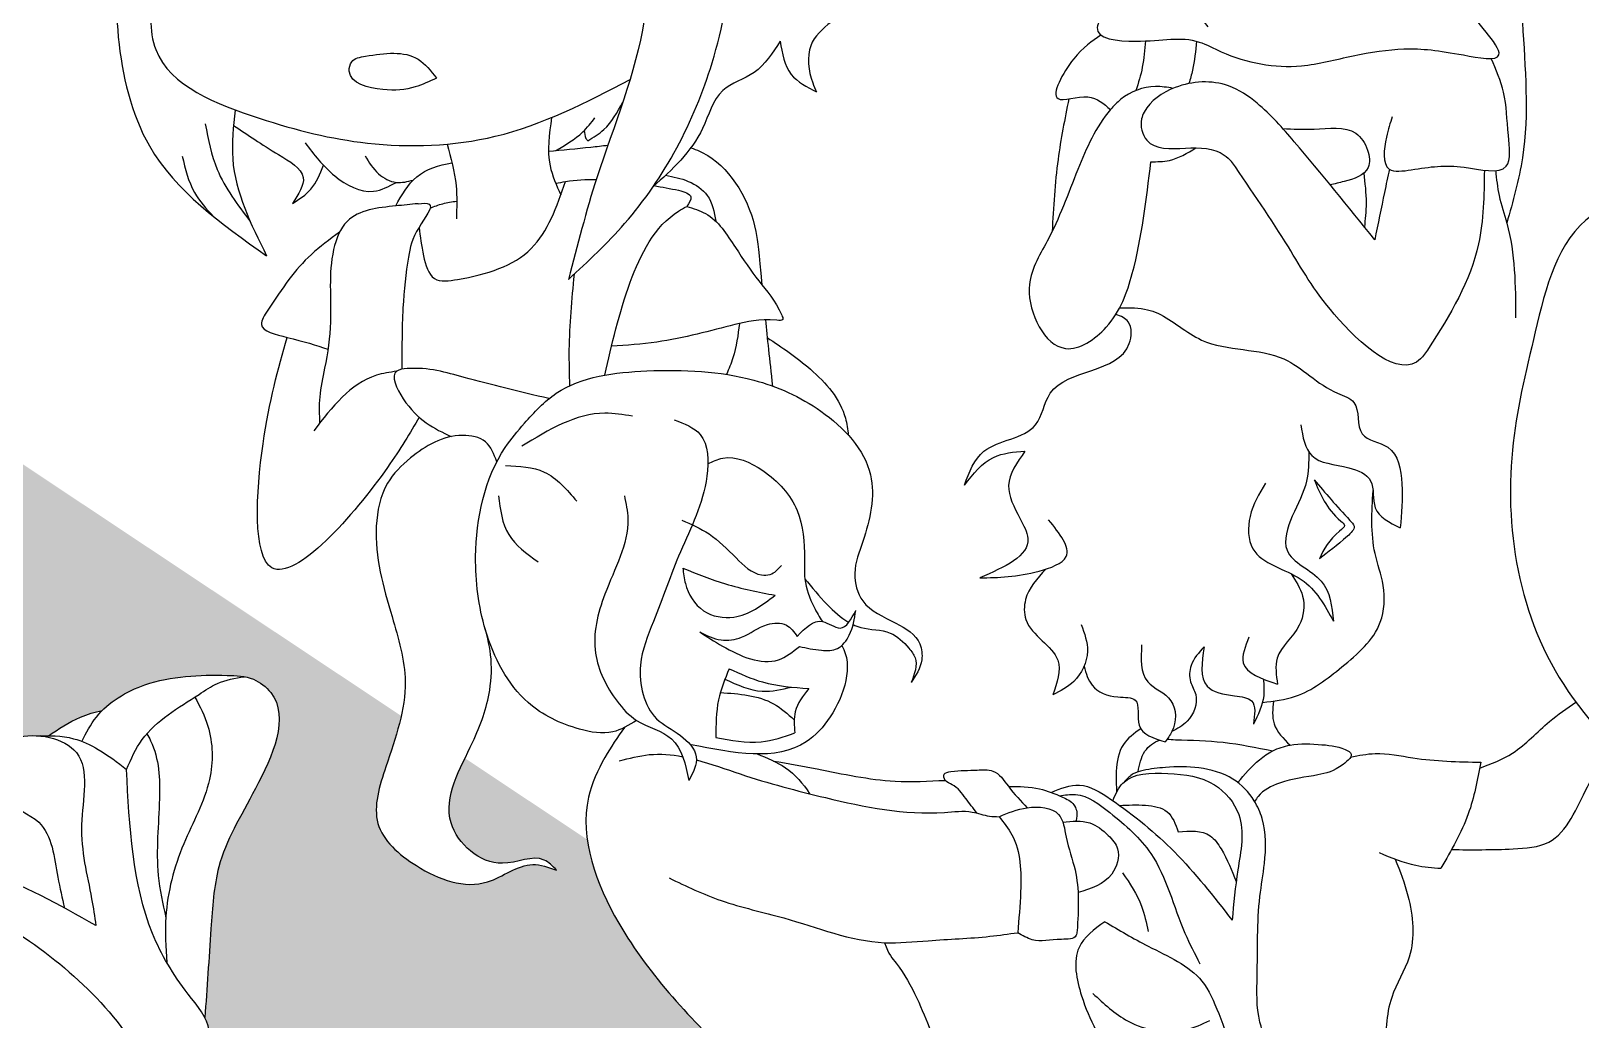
# Model space of a CAD drawing. Header units: inches. Extents: x -573 to 160, y -1 to 711.
# Drawn here: x 5.653 to 7.573, y 6.612 to 7.837 of the extents above; entities that cross this region are included whole.
import ezdxf

# ---------------------------------------------------------------- set-up
doc = ezdxf.new("R2010")
doc.units = ezdxf.units.IN
doc.header["$MEASUREMENT"] = 0
doc.layers.add('HarbyDwg', color=5, linetype='Continuous')

msp = doc.modelspace()

# ---------------------------------------------------------------- hatches: boundary and pattern name
at = {"layer": 'HarbyDwg'}
h = msp.add_hatch(color=256, dxfattribs=at)
h.dxf.hatch_style = 1
edge = h.paths.add_edge_path()
edge.add_spline(control_points=[(6.52396, 6.56018), (6.47192, 6.61241), (6.39498, 6.68964), (6.34669, 6.79987), (6.34182, 6.83537)], knot_values=[15.0716837, 15.0716837, 15.0716837, 15.0716837, 37.4235757, 48.1224099, 48.1224099, 48.1224099, 48.1224099], degree=3, periodic=0)
edge.add_line((6.34182, 6.83537), (6.19029, 6.93607))
edge.add_spline(control_points=[(6.19029, 6.93607), (6.17728, 6.90941), (6.1534, 6.85551), (6.22567, 6.78989), (6.28114, 6.82052), (6.299, 6.8025), (6.30395, 6.79751)], knot_values=[0, 0, 0, 0, 8.2824656, 16.3557263, 21.5461617, 23.5338488, 23.5338488, 23.5338488, 23.5338488], degree=3, periodic=0)
edge.add_spline(control_points=[(6.30395, 6.79751), (6.29396, 6.80107), (6.26435, 6.8116), (6.21047, 6.76638), (6.1335, 6.79445), (6.06877, 6.85167), (6.09149, 6.92425), (6.10682, 6.96792), (6.11143, 6.98848)], knot_values=[46.5312894, 46.5312894, 46.5312894, 46.5312894, 49.5759634, 55.557144, 64.6085328, 71.6863362, 78.771965, 85.1700523, 85.1700523, 85.1700523, 85.1700523], degree=3, periodic=0)
edge.add_line((6.11143, 6.98848), (5.53941, 7.36865))
edge.add_spline(control_points=[(5.53941, 7.36865), (5.54337, 7.35956), (5.56762, 7.29188), (5.55487, 7.18105), (5.50315, 7.10475), (5.4845, 7.07909)], knot_values=[106.7350826, 106.7350826, 106.7350826, 106.7350826, 109.6487774, 127.7841557, 137.2656009, 137.2656009, 137.2656009, 137.2656009], degree=3, periodic=0)
edge.add_spline(control_points=[(5.4845, 7.07909), (5.50392, 7.06036), (5.53985, 7.02571), (5.59081, 6.98567), (5.59756, 6.95308), (5.59946, 6.94297)], knot_values=[0, 0, 0, 0, 8.2127857, 15.1949918, 18.1578149, 18.1578149, 18.1578149, 18.1578149], degree=3, periodic=0)
edge.add_spline(control_points=[(5.59946, 6.94297), (5.61015, 6.95031), (5.62735, 6.96211), (5.65038, 6.9644), (5.65911, 6.964)], knot_values=[0, 0, 0, 0, 3.8916195, 6.2608692, 6.2608692, 6.2608692, 6.2608692], degree=3, periodic=0)
edge.add_spline(control_points=[(5.65911, 6.964), (5.66418, 6.96403), (5.66925, 6.96405), (5.67429, 6.96395)], knot_values=[0, 0, 0, 0, 1.498919, 1.498919, 1.498919, 1.498919], degree=3, periodic=0)
edge.add_spline(control_points=[(5.67429, 6.96395), (5.68687, 6.97224), (5.70675, 6.98535), (5.73173, 6.99364), (5.74079, 6.99501)], knot_values=[0, 0, 0, 0, 4.5949108, 7.2572065, 7.2572065, 7.2572065, 7.2572065], degree=3, periodic=0)
edge.add_spline(control_points=[(5.74079, 6.99501), (5.75518, 7.00955), (5.80616, 7.03743), (5.86816, 7.03974), (5.91013, 7.03828), (5.91705, 7.037)], knot_values=[4.5764038, 4.5764038, 4.5764038, 4.5764038, 10.722445, 20.9778017, 23.0921209, 23.0921209, 23.0921209, 23.0921209], degree=3, periodic=0)
edge.add_spline(control_points=[(5.91705, 7.037), (5.92085, 7.0363), (5.93321, 7.03294), (5.97883, 6.99777), (5.93222, 6.89509), (5.88143, 6.81426), (5.87505, 6.71313), (5.87067, 6.65127), (5.8681, 6.61488)], knot_values=[23.0921209, 23.0921209, 23.0921209, 23.0921209, 24.2522993, 26.9437259, 39.012496, 49.7071995, 57.4257521, 68.4571408, 68.4571408, 68.4571408, 68.4571408], degree=3, periodic=0)
edge.add_spline(control_points=[(5.8681, 6.61488), (5.87082, 6.60968), (5.88002, 6.58413), (5.85333, 6.55106), (5.83188, 6.53109), (5.82788, 6.52752)], knot_values=[3.372056, 3.372056, 3.372056, 3.372056, 5.1623419, 12.0442165, 13.6292191, 13.6292191, 13.6292191, 13.6292191], degree=3, periodic=0)
edge.add_line((5.82788, 6.52752), (5.86527, 6.50268))
edge.add_spline(control_points=[(5.86527, 6.50268), (5.8668, 6.50624), (5.8682, 6.50984), (5.87064, 6.51686), (5.87169, 6.5203), (5.87367, 6.52741), (5.87459, 6.53105), (5.87623, 6.53789), (5.87695, 6.54106), (5.87769, 6.54429)], knot_values=[74.0806202, 74.0806202, 74.0806202, 74.0806202, 75.3480132, 75.3480132, 76.5498528, 76.5498528, 77.7516924, 77.7516924, 78.7512393, 78.7512393, 78.7512393, 78.7512393], degree=3, periodic=0)
edge.add_arc((5.89683, 6.53991), 0.01963, 93.51515, 167.09155, ccw=False)
edge.add_spline(control_points=[(5.89562, 6.5595), (5.89989, 6.55976), (5.90421, 6.56003), (5.91483, 6.5606), (5.92119, 6.56088), (5.93251, 6.56109), (5.93744, 6.56108), (5.94712, 6.56086), (5.95191, 6.56067), (5.9623, 6.56017), (5.96787, 6.55983), (5.97337, 6.5595)], knot_values=[0, 0, 0, 0, 1.2823327, 1.2823327, 3.1202247, 3.1202247, 4.5061472, 4.5061472, 5.8920697, 5.8920697, 7.5428916, 7.5428916, 7.5428916, 7.5428916], degree=3, periodic=0)
edge.add_arc((5.97219, 6.53991), 0.01963, -7.86518, 86.92627, ccw=False)
edge.add_spline(control_points=[(5.99164, 6.53722), (5.99103, 6.5328), (5.99041, 6.52834), (5.98846, 6.51484), (5.98701, 6.50571), (5.98321, 6.48662), (5.98079, 6.47666), (5.97517, 6.45933), (5.97233, 6.452), (5.9678, 6.44201), (5.96643, 6.43919), (5.96501, 6.43639)], knot_values=[7.5428916, 7.5428916, 7.5428916, 7.5428916, 8.8733288, 8.8733288, 11.5342033, 11.5342033, 14.3843985, 14.3843985, 16.503457, 16.503457, 17.3514688, 17.3514688, 17.3514688, 17.3514688], degree=3, periodic=0)
edge.add_line((5.96501, 6.43639), (6.00736, 6.40824))
edge.add_spline(control_points=[(6.00736, 6.40824), (6.00842, 6.41055), (6.00951, 6.41284), (6.01601, 6.42628), (6.02184, 6.43701), (6.03359, 6.45729), (6.03949, 6.46687), (6.04835, 6.481), (6.05131, 6.48566), (6.05424, 6.49029)], knot_values=[43.0519584, 43.0519584, 43.0519584, 43.0519584, 43.7608862, 43.7608862, 47.2418373, 47.2418373, 50.5399852, 50.5399852, 52.1890591, 52.1890591, 52.1890591, 52.1890591], degree=3, periodic=0)
edge.add_arc((6.07487, 6.47722), 0.02442, 54.96977, 147.84982, ccw=False)
edge.add_spline(control_points=[(6.08889, 6.49722), (6.09076, 6.49591), (6.09264, 6.49459), (6.09969, 6.48964), (6.10489, 6.48597), (6.11531, 6.47846), (6.12055, 6.4746), (6.1323, 6.4657), (6.13875, 6.46065), (6.1495, 6.45213), (6.15383, 6.44866), (6.15814, 6.44522)], knot_values=[34.5447447, 34.5447447, 34.5447447, 34.5447447, 35.2306648, 35.2306648, 37.1114528, 37.1114528, 38.9922409, 38.9922409, 41.3980655, 41.3980655, 43.0519584, 43.0519584, 43.0519584, 43.0519584], degree=3, periodic=0)
edge.add_arc((6.14288, 6.42615), 0.02442, -51.29399, 51.61496, ccw=False)
edge.add_spline(control_points=[(6.15806, 6.40702), (6.1549, 6.40452), (6.15185, 6.4021), (6.14415, 6.39579), (6.13981, 6.39198), (6.13251, 6.38459), (6.12957, 6.38101), (6.12636, 6.37596), (6.1255, 6.3744), (6.12404, 6.37127), (6.12341, 6.36961), (6.12141, 6.36313), (6.12065, 6.3577), (6.12081, 6.34718), (6.12167, 6.34229), (6.12422, 6.33451), (6.12535, 6.33173), (6.12671, 6.32892)], knot_values=[21.9672454, 21.9672454, 21.9672454, 21.9672454, 23.1260886, 23.1260886, 25.0543967, 25.0543967, 26.9827048, 26.9827048, 27.8520611, 27.8520611, 28.7214175, 28.7214175, 31.0111416, 31.0111416, 33.3008658, 33.3008658, 34.5447447, 34.5447447, 34.5447447, 34.5447447], degree=3, periodic=0)
edge.add_line((6.12671, 6.32892), (6.31657, 6.20274))
edge.add_spline(control_points=[(6.31657, 6.20274), (6.32533, 6.21055), (6.34112, 6.22845), (6.34997, 6.25173), (6.35614, 6.26307)], knot_values=[17.8271016, 17.8271016, 17.8271016, 17.8271016, 21.401362, 25.1997044, 25.1997044, 25.1997044, 25.1997044], degree=3, periodic=0)
edge.add_spline(control_points=[(6.35614, 6.26307), (6.34919, 6.26788), (6.31241, 6.29333), (6.2886, 6.38974), (6.30566, 6.46658), (6.315, 6.50863)], knot_values=[0, 0, 0, 0, 2.5151988, 13.2971786, 26.3259688, 26.3259688, 26.3259688, 26.3259688], degree=3, periodic=0)
edge.add_spline(control_points=[(6.315, 6.50863), (6.31478, 6.46706), (6.31443, 6.40087), (6.3724, 6.37679), (6.39397, 6.36784)], knot_values=[0, 0, 0, 0, 11.0378443, 17.5778197, 17.5778197, 17.5778197, 17.5778197], degree=3, periodic=0)
edge.add_spline(control_points=[(6.39397, 6.36784), (6.3944, 6.37008), (6.39494, 6.37229), (6.39558, 6.37448)], knot_values=[5.7958297, 5.7958297, 5.7958297, 5.7958297, 6.4794121, 6.4794121, 6.4794121, 6.4794121], degree=3, periodic=0)
edge.add_spline(control_points=[(6.4248, 6.42438), (6.41847, 6.416), (6.40685, 6.40061), (6.39806, 6.38294), (6.39558, 6.37448)], knot_values=[0, 0, 0, 0, 3.153192, 5.7958297, 5.7958297, 5.7958297, 5.7958297], degree=3, periodic=0)
edge.add_spline(control_points=[(6.39558, 6.37448), (6.40643, 6.4192), (6.42247, 6.47983), (6.47052, 6.51217), (6.48491, 6.51994)], knot_values=[0.6371925, 0.6371925, 0.6371925, 0.6371925, 13.5156803, 18.3743775, 18.3743775, 18.3743775, 18.3743775], degree=3, periodic=0)
edge.add_spline(control_points=[(6.48491, 6.51994), (6.49584, 6.533), (6.50808, 6.54764), (6.5224, 6.559), (6.52396, 6.56018)], knot_values=[0, 0, 0, 0, 5.0230667, 5.6285441, 5.6285441, 5.6285441, 5.6285441], degree=3, periodic=0)

# ---------------------------------------------------------------- linework, layer by layer
for points in [[(7.4495, 8.44876), (7.50911, 8.42285), (7.56115, 8.22228), (7.53792, 8.09451), (7.50044, 7.93618), (7.50044, 7.84696), (7.50044, 7.67962), (7.48106, 7.59876)], [(6.37108, 8.14632), (6.40048, 8.0864), (6.41289, 8.01207), (6.41226, 7.85022), (6.35377, 7.65493), (6.31878, 7.52905)], [(5.81524, 7.99002), (5.81827, 7.93539), (5.8065, 7.89087), (5.80734, 7.81359), (5.93536, 7.72854), (6.06953, 7.6978), (6.22792, 7.70619), (6.39485, 7.77636)], [(5.75921, 7.96763), (5.76091, 7.82882), (5.79949, 7.69419), (5.94465, 7.55823)], [(6.69603, 7.96192), (6.67506, 7.87404), (6.61875, 7.81838), (6.62117, 7.77239), (6.62602, 7.76109)], [(6.31878, 7.52905), (6.38815, 7.59814), (6.49646, 7.79705), (6.52593, 7.93176)], [(7.11091, 7.84179), (7.09963, 7.8569), (7.0867, 7.88113), (7.08407, 7.8976), (7.05757, 7.89592), (7.00088, 7.8714), (6.97744, 7.85015), (6.97362, 7.84088), (7.02105, 7.82399), (7.1001, 7.8229), (7.12735, 7.81091), (7.22657, 7.79348), (7.29076, 7.80586), (7.35361, 7.81434), (7.42742, 7.80686), (7.47131, 7.80686), (7.45535, 7.83528), (7.43441, 7.86718), (7.41994, 7.91754), (7.38482, 7.93248), (7.3408, 7.92225)], [(6.58081, 7.82403), (6.54851, 7.7853), (6.50976, 7.7627), (6.48473, 7.7159), (6.42335, 7.64361)], [(6.58081, 7.82403), (6.59453, 7.78288), (6.62602, 7.76109)], [(6.97816, 7.8313), (6.94447, 7.80196), (6.92507, 7.75285), (6.96202, 7.75486), (6.9901, 7.73932)], [(7.03326, 7.82429), (7.02952, 7.79179), (7.02157, 7.76278)], [(7.09656, 7.82396), (7.0917, 7.78799), (7.08722, 7.7715)], [(6.15516, 7.77818), (6.13234, 7.80156), (6.06721, 7.80537), (6.05003, 7.79838), (6.04705, 7.78695), (6.08851, 7.76404), (6.12882, 7.76732), (6.15516, 7.77818)], [(7.33923, 7.73038), (7.33193, 7.70508), (7.33533, 7.66567), (7.36259, 7.6647), (7.42842, 7.66776), (7.48039, 7.66908), (7.48301, 7.70732), (7.47694, 7.76073), (7.46187, 7.80257)], [(7.06761, 7.76555), (7.04572, 7.76783), (7.00293, 7.75197), (6.9901, 7.73932), (6.94956, 7.66499), (6.91163, 7.57626), (6.88937, 7.51795), (6.93441, 7.44341), (6.98468, 7.46981), (7.01706, 7.53624), (7.04006, 7.67464)], [(7.31737, 7.57809), (7.2177, 7.69949), (7.17161, 7.74721), (7.13628, 7.76861), (7.07012, 7.76654), (7.03176, 7.73605), (7.02856, 7.72768), (7.03496, 7.70134), (7.08298, 7.69149), (7.131, 7.68288), (7.14017, 7.6749)], [(5.90578, 7.73871), (5.90262, 7.67815), (5.94465, 7.55823)], [(6.34248, 7.7006), (6.36231, 7.71444), (6.38588, 7.74837)], [(6.93845, 7.75256), (6.92507, 7.67761), (6.9178, 7.58838)], [(5.8686, 7.72163), (5.88339, 7.66514), (5.92427, 7.60086)], [(5.90373, 7.71961), (5.95953, 7.68347), (5.98993, 7.65529), (5.97671, 7.62314)], [(6.29763, 7.72939), (6.29576, 7.66947), (6.30922, 7.6337)], [(6.3029, 7.68852), (6.3362, 7.71151), (6.35145, 7.72888)], [(6.33819, 7.71347), (6.34023, 7.70359), (6.34248, 7.7006)], [(7.20352, 7.71581), (7.24233, 7.71518), (7.2939, 7.70985), (7.30858, 7.68918), (7.30932, 7.66749), (7.27953, 7.65021), (7.2623, 7.64608)], [(5.84007, 7.6815), (5.85524, 7.6366), (5.87872, 7.60694)], [(5.99257, 7.69801), (6.02914, 7.65705), (6.07716, 7.63812), (6.10536, 7.64912)], [(6.06674, 7.68192), (6.08337, 7.65976), (6.10536, 7.64912), (6.12615, 7.65193)], [(6.16823, 7.69653), (6.17925, 7.64507), (6.17968, 7.60396)], [(7.04006, 7.67464), (7.06307, 7.67634), (7.0959, 7.69172)], [(5.97671, 7.62314), (5.99949, 7.64074), (6.01499, 7.67034)], [(7.45324, 7.66413), (7.44599, 7.57287), (7.38386, 7.44329), (7.37422, 7.4305), (7.2673, 7.48586), (7.2104, 7.56921), (7.14017, 7.6749)], [(7.33555, 7.66553), (7.3295, 7.63672), (7.31737, 7.57809)], [(7.46728, 7.66365), (7.47145, 7.63278), (7.48106, 7.59876), (7.49202, 7.48135)], [(6.13346, 7.59341), (6.13907, 7.5582), (6.15257, 7.53007), (6.18128, 7.52895), (6.27245, 7.5672), (6.3151, 7.65016)], [(6.43896, 7.65793), (6.46702, 7.65036), (6.49054, 7.63285), (6.50102, 7.60095)], [(7.30376, 7.66052), (7.30674, 7.62375), (7.30601, 7.60794), (7.30463, 7.59391)], [(6.13224, 7.62268), (6.14609, 7.6222), (6.13346, 7.59341), (6.12026, 7.55647), (6.11356, 7.49373), (6.11231, 7.41777)], [(6.14731, 7.61723), (6.16277, 7.62274), (6.18013, 7.62589)], [(6.45492, 7.63942), (6.47017, 7.63103), (6.46503, 7.61919)], [(7.7729, 7.5634), (7.70274, 7.62507), (7.58694, 7.60853), (7.51636, 7.46411), (7.48801, 7.31749), (7.56327, 7.00997), (7.64779, 6.86975), (7.63512, 6.80536), (7.60027, 6.75575)], [(6.13224, 7.62268), (6.10452, 7.61996), (6.04438, 7.60086), (6.02767, 7.56594), (6.02378, 7.47633), (6.01654, 7.419), (6.01041, 7.38338), (6.01025, 7.35075)], [(6.36369, 7.41049), (6.39514, 7.52549), (6.45503, 7.61354), (6.46503, 7.61919)], [(6.46503, 7.61919), (6.48833, 7.61055), (6.52546, 7.56841), (6.55448, 7.52707), (6.58275, 7.48469), (6.58402, 7.47929), (6.57671, 7.47834), (6.52462, 7.47294), (6.4281, 7.45139), (6.37194, 7.44631)], [(6.03503, 7.58741), (6.00005, 7.55989), (5.94602, 7.49069), (5.93814, 7.47325), (5.97006, 7.45722), (6.02063, 7.44266)], [(6.32548, 7.53527), (6.31923, 7.44173), (6.31991, 7.39718)], [(6.53051, 7.47438), (6.5223, 7.43178), (6.51455, 7.41138)], [(6.13367, 7.35825), (6.09449, 7.29622), (5.95113, 7.17199), (5.94021, 7.32552), (5.97006, 7.45722)], [(6.56482, 7.45695), (6.61834, 7.41775), (6.66164, 7.35716), (6.66526, 7.33609)], [(6.10573, 7.4153), (6.08061, 7.4102), (6.00305, 7.34147)], [(6.29418, 7.38139), (6.18925, 7.40761), (6.11883, 7.41853), (6.1058, 7.41536), (6.11386, 7.38111), (6.17337, 7.33433)], [(6.40295, 6.98298), (6.37349, 6.9686), (6.33239, 6.97203), (6.26867, 7.0049), (6.21592, 7.09461), (6.20359, 7.18568), (6.24033, 7.32101), (6.26401, 7.35081), (6.30347, 7.38791), (6.4157, 7.41567), (6.54811, 7.40428), (6.63141, 7.36571), (6.69279, 7.28683), (6.68314, 7.20444), (6.67326, 7.16498), (6.68314, 7.13078), (6.72421, 7.10341), (6.75387, 7.07756), (6.75615, 7.0578), (6.74322, 7.02967)], [(6.39774, 7.35956), (6.36369, 7.36328), (6.26081, 7.32252)], [(6.44964, 7.35508), (6.48176, 7.33693), (6.49014, 7.28528), (6.45732, 7.19175), (6.4238, 7.1052), (6.40774, 7.05146), (6.42779, 6.98496), (6.45732, 6.96421), (6.47687, 6.93769), (6.4678, 6.90837)], [(6.22982, 7.30315), (6.21592, 7.32782), (6.18737, 7.33582), (6.12285, 7.30785), (6.09445, 7.27654), (6.08052, 7.22352), (6.09999, 7.1114), (6.11628, 7.03114), (6.09237, 6.92559), (6.08256, 6.85542), (6.13015, 6.80303), (6.21843, 6.78304), (6.27429, 6.80441), (6.30395, 6.79751)], [(7.22575, 7.34892), (7.23931, 7.31085), (7.28523, 7.29572), (7.31236, 7.27956), (7.3181, 7.24618), (7.34906, 7.22155)], [(6.80912, 7.27437), (6.84506, 7.30863), (6.88414, 7.31631)], [(6.88414, 7.31631), (6.8639, 7.27375), (6.87786, 7.23329), (6.88763, 7.20818), (6.82831, 7.15934)], [(6.24074, 7.29836), (6.2886, 7.29045), (6.32892, 7.25429)], [(7.23575, 7.31526), (7.23305, 7.27903), (7.21531, 7.23575), (7.20881, 7.19361), (7.25115, 7.15535), (7.26621, 7.10563)], [(7.24248, 7.28078), (7.28674, 7.23061), (7.29176, 7.22331), (7.28355, 7.211), (7.24887, 7.18317)], [(7.24248, 7.28078), (7.27534, 7.2297), (7.2799, 7.22422), (7.27397, 7.21738), (7.24887, 7.18317)], [(6.2317, 7.26118), (6.24457, 7.21296), (6.28093, 7.1794)], [(6.38788, 7.26118), (6.39212, 7.23251), (6.36369, 7.13929), (6.35214, 7.06604), (6.37879, 7.00671), (6.40295, 6.98298), (6.44639, 6.95988), (6.4678, 6.90837)], [(7.18202, 7.27648), (7.16297, 7.23558), (7.1665, 7.19539), (7.22646, 7.15731), (7.26621, 7.10563)], [(7.17832, 7.00506), (7.21922, 7.01278), (7.27677, 7.04917), (7.32434, 7.10435), (7.32786, 7.15014), (7.31788, 7.18947), (7.3153, 7.26774)], [(6.45904, 7.23088), (6.49269, 7.21378), (6.52634, 7.18401), (6.55778, 7.16306), (6.56826, 7.16361), (6.5826, 7.17464)], [(6.82831, 7.15934), (6.90159, 7.16771), (6.93509, 7.18585), (6.91346, 7.2312)], [(6.46032, 7.1715), (6.51317, 7.15195), (6.5746, 7.13788)], [(6.46032, 7.1715), (6.4634, 7.15229), (6.48606, 7.11867), (6.52346, 7.11078), (6.5746, 7.13788)], [(6.90996, 7.17018), (6.88485, 7.13244), (6.88529, 7.10789), (6.90546, 7.08159), (6.92475, 7.05748), (6.91861, 7.01453)], [(7.21388, 7.1645), (7.22808, 7.13678), (7.22396, 7.10073), (7.19666, 7.06005), (7.19717, 7.02761)], [(6.60211, 7.08699), (6.63326, 7.1053), (6.65506, 7.09728), (6.67454, 7.11896)], [(6.60468, 7.07449), (6.63189, 7.06972), (6.65175, 7.07192), (6.66645, 7.08846), (6.67454, 7.11896)], [(6.30395, 6.79751), (6.28848, 6.80999), (6.23673, 6.80594), (6.17328, 6.85587), (6.19983, 6.95572), (6.22098, 7.02048), (6.22214, 7.06409), (6.21336, 7.10366)], [(6.48115, 7.0925), (6.50762, 7.08258), (6.53299, 7.08589), (6.56498, 7.10169), (6.58851, 7.10095), (6.60211, 7.08699)], [(6.48115, 7.0925), (6.50946, 7.07486), (6.57858, 7.05796), (6.60468, 7.07449)], [(6.95369, 7.10175), (6.96159, 7.06844), (6.94449, 7.03118), (6.91861, 7.01453)], [(7.16162, 7.0858), (7.15441, 7.05438), (7.19717, 7.02761)], [(5.4845, 7.07909), (5.54472, 7.02324), (5.59166, 6.97155), (5.59946, 6.94297), (5.62135, 6.88444), (5.66229, 6.85671), (5.68602, 6.78867), (5.69426, 6.7506)], [(7.02863, 7.07664), (7.03621, 7.0308), (7.06501, 7.00732), (7.06615, 6.96906), (7.05781, 6.95656)], [(7.10605, 7.07399), (7.09002, 7.05088), (7.08926, 7.0308), (7.09571, 7.01489), (7.08509, 6.98194), (7.06615, 6.96906)], [(7.10605, 7.07399), (7.1097, 7.02522), (7.1439, 7.01337), (7.16487, 7.00699), (7.16715, 6.97827)], [(6.95728, 7.04984), (6.96729, 7.02636), (6.9993, 7.0119), (7.02079, 7.00795), (7.02561, 6.97683), (7.05781, 6.95656)], [(5.71568, 6.95698), (5.73377, 6.98709), (5.79394, 7.02682), (5.8958, 7.03869), (5.92818, 7.03381), (5.94966, 7.01759), (5.93076, 6.89839), (5.88548, 6.8015), (5.87571, 6.72494), (5.8681, 6.61488)], [(5.77108, 6.92226), (5.79045, 6.95911), (5.86087, 7.01512), (5.88365, 7.02859), (5.91705, 7.037)], [(6.51764, 7.04685), (6.50446, 7.00822), (6.50127, 6.96186)], [(6.51245, 7.03391), (6.55857, 7.01912), (6.59477, 7.02415)], [(6.51764, 7.04685), (6.55902, 7.03049), (6.61631, 7.0223)], [(7.17944, 7.03393), (7.17988, 7.01335), (7.16715, 6.97827)], [(5.85587, 7.01187), (5.87185, 6.97589), (5.87382, 6.90982), (5.84195, 6.83), (5.81988, 6.73971), (5.82093, 6.68311)], [(6.50678, 7.01743), (6.57276, 7.00334), (6.59822, 6.98364)], [(6.61631, 7.0223), (6.59949, 6.99367), (6.59903, 6.96731)], [(7.19188, 7.00678), (7.19279, 6.97866), (7.2125, 6.95223)], [(7.4475, 6.92365), (7.48827, 6.94252), (7.53404, 6.98154), (7.56644, 7.00567)], [(6.38783, 6.9741), (6.36369, 6.93695), (6.34351, 6.88784), (6.38096, 6.73197), (6.52396, 6.56018)], [(7.02758, 6.97249), (7.00603, 6.9531), (6.99725, 6.91991), (6.99761, 6.89369)], [(5.59946, 6.94297), (5.63378, 6.96131), (5.70894, 6.94297), (5.71545, 6.85364), (5.72788, 6.76195), (5.73321, 6.72883)], [(5.65911, 6.964), (5.70546, 6.96028), (5.73611, 6.94695), (5.77108, 6.92226)], [(6.50127, 6.96186), (6.5572, 6.9564), (6.59903, 6.96731)], [(7.07048, 6.95895), (7.12977, 6.95576), (7.19105, 6.9452)], [(7.14779, 6.9059), (7.17476, 6.93427), (7.19105, 6.9452), (7.2125, 6.95223), (7.2521, 6.95284), (7.28479, 6.94473), (7.2876, 6.94273), (7.27817, 6.92829), (7.24707, 6.91545), (7.19952, 6.90522), (7.17304, 6.88878), (7.16867, 6.88243)], [(6.57264, 6.93262), (6.6265, 6.92285), (6.72316, 6.90768), (6.78541, 6.90869)], [(7.28753, 6.93744), (7.3179, 6.9419), (7.36481, 6.93651), (7.44893, 6.93112)], [(7.41264, 6.82293), (7.48902, 6.82379), (7.53297, 6.83231), (7.58093, 6.9008), (7.61103, 6.94964)], [(5.80247, 6.50636), (5.83993, 6.53882), (5.87327, 6.59903), (5.84732, 6.64407), (5.80331, 6.71901), (5.77108, 6.92226)], [(6.82451, 6.86819), (6.81077, 6.88629), (6.79405, 6.90324), (6.78541, 6.90869), (6.78402, 6.91614), (6.79214, 6.91948), (6.82486, 6.92139), (6.84445, 6.92019), (6.86355, 6.90133), (6.88698, 6.87466)], [(6.9929, 6.88347), (7.00542, 6.9052), (7.06109, 6.9172), (7.11895, 6.90302), (7.14897, 6.86646), (7.14788, 6.79772), (7.14078, 6.73553)], [(7.13396, 6.57467), (7.16205, 6.57126), (7.17802, 6.58931), (7.17525, 6.60944), (7.17177, 6.66636), (7.17525, 6.76492), (7.1808, 6.80587), (7.17787, 6.86131), (7.1681, 6.88336), (7.14177, 6.9101), (7.09967, 6.92415), (7.0581, 6.92464), (7.03047, 6.92091), (7.0183, 6.91673), (7.00761, 6.90723)], [(7.44893, 6.93112), (7.43327, 6.86706), (7.39948, 6.79981)], [(6.86377, 6.90105), (6.90233, 6.89815), (6.93053, 6.8879), (6.94463, 6.8785), (6.94832, 6.86388), (6.94705, 6.85805)], [(6.91658, 6.89376), (6.95148, 6.9028), (6.99016, 6.88536), (7.06928, 6.82009), (7.14078, 6.73553)], [(6.85207, 6.86369), (6.88698, 6.87466), (6.92583, 6.86651), (6.93523, 6.83835), (6.94616, 6.79766), (6.94864, 6.72222), (6.94765, 6.71676), (6.92928, 6.7118), (6.89303, 6.7113), (6.87511, 6.72005)], [(6.92679, 6.88956), (6.94688, 6.89107), (6.98937, 6.86866), (7.04012, 6.81793), (7.08231, 6.71933), (7.10088, 6.68166)], [(7.00133, 6.87755), (7.03363, 6.87788), (7.06026, 6.86976), (7.0738, 6.84494)], [(6.85207, 6.86369), (6.86797, 6.84134), (6.87868, 6.77089), (6.87511, 6.72005)], [(6.93104, 6.85689), (6.96429, 6.85587), (6.98736, 6.84049), (6.9989, 6.82384), (6.99163, 6.79266), (6.94988, 6.7697)], [(7.0738, 6.84494), (7.11353, 6.83998), (7.12708, 6.82373), (7.14584, 6.78338)], [(7.32288, 6.81914), (7.36825, 6.80353), (7.39948, 6.79981)], [(7.34275, 6.81115), (7.35858, 6.76562), (7.36006, 6.68979), (7.3385, 6.63998), (7.33106, 6.57158), (7.33092, 6.34879)], [(6.44324, 6.78781), (6.50779, 6.75979), (6.58536, 6.73828), (6.71014, 6.70766), (6.7642, 6.71013), (6.84076, 6.71559), (6.87511, 6.72005)], [(7.00508, 6.79406), (7.02859, 6.75293), (7.03661, 6.72142)], [(5.34711, 6.52283), (5.26868, 6.60555), (5.25845, 6.69188), (5.44595, 6.77706), (5.6823, 6.6862), (5.76866, 6.5976), (5.8143, 6.52252)], [(6.9829, 6.73357), (7.03694, 6.70325), (7.10327, 6.66013), (7.12415, 6.61979), (7.1325, 6.57064), (7.09863, 6.54838), (7.03963, 6.54838)], [(6.96828, 6.64483), (7.01189, 6.61051), (7.08379, 6.59985), (7.11301, 6.61144)]]:
    msp.add_spline(points, degree=3, dxfattribs=at)
for points, knots in [([(6.29374, 7.68769), (6.31093, 7.68925), (6.33502, 7.69146), (6.36035, 7.6944), (6.36741, 7.69517)], [21.2090008, 21.2090008, 21.2090008, 21.2090008, 26.4514181, 28.4620466, 28.4620466, 28.4620466, 28.4620466]), ([(6.47013, 7.69186), (6.47747, 7.68945), (6.517, 7.67175), (6.55056, 7.61287), (6.55418, 7.56344), (6.55818, 7.52244)], [38.5528752, 38.5528752, 38.5528752, 38.5528752, 40.9593674, 52.1063023, 55.8038818, 55.8038818, 55.8038818, 55.8038818]), ([(6.10452, 7.61996), (6.11206, 7.63345), (6.12762, 7.6613), (6.15803, 7.67037), (6.17424, 7.67349)], [0, 0, 0, 0, 4.4520719, 9.1890318, 9.1890318, 9.1890318, 9.1890318]), ([(6.30282, 7.64798), (6.30691, 7.64875), (6.32359, 7.6519), (6.34037, 7.65291), (6.35308, 7.65279)], [0, 0, 0, 0, 1.247014, 5.0842924, 5.0842924, 5.0842924, 5.0842924]), ([(7.00129, 7.49365), (7.01416, 7.49417), (7.03136, 7.49354), (7.0643, 7.4818), (7.11022, 7.43668), (7.20455, 7.44784), (7.25078, 7.39297), (7.3017, 7.37791), (7.29085, 7.33035), (7.34454, 7.32602), (7.35372, 7.27208), (7.35068, 7.23904), (7.34906, 7.22155)], [37.7794723, 37.7794723, 37.7794723, 37.7794723, 40.7494534, 42.0614454, 48.4402701, 58.8938596, 66.7944117, 69.1168732, 73.1319188, 76.7043299, 81.5471793, 86.9946804, 86.9946804, 86.9946804, 86.9946804]), ([(6.80912, 7.27437), (6.8151, 7.29042), (6.82994, 7.3303), (6.90213, 7.33149), (6.91316, 7.42145), (7.01411, 7.41055), (7.01762, 7.47614), (7.00334, 7.48364), (6.99663, 7.4856)], [0, 0, 0, 0, 4.828638, 11.9975149, 16.3200257, 27.8850912, 30.5831019, 32.2345559, 32.2345559, 32.2345559, 32.2345559]), ([(6.49138, 7.30057), (6.49742, 7.30347), (6.51944, 7.31404), (6.56645, 7.29233), (6.60775, 7.24706), (6.61175, 7.19471), (6.61, 7.15398), (6.61968, 7.12751), (6.62938, 7.11091), (6.63326, 7.1053)], [0, 0, 0, 0, 1.9628397, 7.1530115, 13.6876788, 19.7585285, 22.1880178, 25.9116639, 27.9587881, 27.9587881, 27.9587881, 27.9587881]), ([(6.61145, 7.15839), (6.62029, 7.14755), (6.63623, 7.12799), (6.65596, 7.10993), (6.66582, 7.10427)], [0, 0, 0, 0, 4.2359501, 7.6398243, 7.6398243, 7.6398243, 7.6398243]), ([(6.67117, 7.10149), (6.67423, 7.10007), (6.68892, 7.09462), (6.71677, 7.09636), (6.73723, 7.07683), (6.75308, 7.05599), (6.74724, 7.04041), (6.74322, 7.02967)], [8.244184, 8.244184, 8.244184, 8.244184, 9.2600616, 12.9734469, 15.9692827, 17.3723689, 20.4860031, 20.4860031, 20.4860031, 20.4860031]), ([(6.65721, 7.07562), (6.67194, 7.05089), (6.65504, 6.99652), (6.59135, 6.92858), (6.523, 6.94226), (6.47041, 6.95279)], [31.7704779, 31.7704779, 31.7704779, 31.7704779, 40.6922431, 44.9746019, 59.255729, 59.255729, 59.255729, 59.255729]), ([(5.67429, 6.96395), (5.68687, 6.97224), (5.70675, 6.98535), (5.73173, 6.99364), (5.74079, 6.99501)], [0, 0, 0, 0, 4.5949108, 7.2572065, 7.2572065, 7.2572065, 7.2572065]), ([(5.7962, 6.96637), (5.79794, 6.96354), (5.81165, 6.93815), (5.81373, 6.87821), (5.80525, 6.80445), (5.81594, 6.75583), (5.8198, 6.73828)], [13.8771334, 13.8771334, 13.8771334, 13.8771334, 14.8197302, 22.0749601, 31.5670198, 36.9269237, 36.9269237, 36.9269237, 36.9269237]), ([(7.0243, 6.91931), (7.02599, 6.92827), (7.02917, 6.94504), (7.04404, 6.9564), (7.05151, 6.95841)], [0, 0, 0, 0, 2.6694179, 4.9986353, 4.9986353, 4.9986353, 4.9986353]), ([(6.38154, 6.93276), (6.3939, 6.93601), (6.42002, 6.9429), (6.44625, 6.94063), (6.46006, 6.93797)], [0, 0, 0, 0, 3.7877967, 8.0098615, 8.0098615, 8.0098615, 8.0098615]), ([(6.47706, 6.93402), (6.49527, 6.92915), (6.54917, 6.9094), (6.64874, 6.88354), (6.7459, 6.86298), (6.81493, 6.87242), (6.83669, 6.86404), (6.84804, 6.86378), (6.85207, 6.86369)], [9.7435343, 9.7435343, 9.7435343, 9.7435343, 15.318266, 26.2949389, 41.1241032, 44.562436, 46.7495129, 47.9537872, 47.9537872, 47.9537872, 47.9537872]), ([(6.55228, 6.9413), (6.5645, 6.93641), (6.59058, 6.92598), (6.60924, 6.90486), (6.61731, 6.89212)], [0, 0, 0, 0, 3.8940556, 8.3111843, 8.3111843, 8.3111843, 8.3111843]), ([(5.73321, 6.72883), (5.68811, 6.75433), (5.59745, 6.80561), (5.45337, 6.82762), (5.34833, 6.80081), (5.2871, 6.76645), (5.25281, 6.72132), (5.25291, 6.68414), (5.25474, 6.66215)], [0, 0, 0, 0, 15.4753891, 31.1118461, 42.2695924, 47.3620553, 52.0033377, 58.3754047, 58.3754047, 58.3754047, 58.3754047]), ([(6.9829, 6.73357), (6.96996, 6.72408), (6.93977, 6.70192), (6.95141, 6.64425), (6.96545, 6.61178), (6.97675, 6.58969), (6.98294, 6.58294), (6.98897, 6.57795)], [0, 0, 0, 0, 4.4931065, 10.4871963, 15.0960621, 15.5385815, 17.8983434, 17.8983434, 17.8983434, 17.8983434]), ([(6.71014, 6.70766), (6.71512, 6.69335), (6.73141, 6.67536), (6.75021, 6.64108), (6.76189, 6.61166), (6.76735, 6.59789)], [30.0037881, 30.0037881, 30.0037881, 30.0037881, 32.1460115, 37.1982916, 41.6439491, 41.6439491, 41.6439491, 41.6439491])]:
    msp.add_open_spline(points, degree=3, knots=knots, dxfattribs=at)
for points in [[(6.42437, 7.64511), (6.43455, 7.64333), (6.44474, 7.64137), (6.45492, 7.63942)], [(6.56255, 7.47876), (6.5648, 7.45687), (6.56765, 7.43007), (6.5713, 7.39697)], [(7.06006, 6.9595), (7.0635, 6.95955), (7.06699, 6.95925), (7.07048, 6.95895)]]:
    msp.add_open_spline(points, degree=3, dxfattribs=at)

doc.saveas('drawing.dxf')
